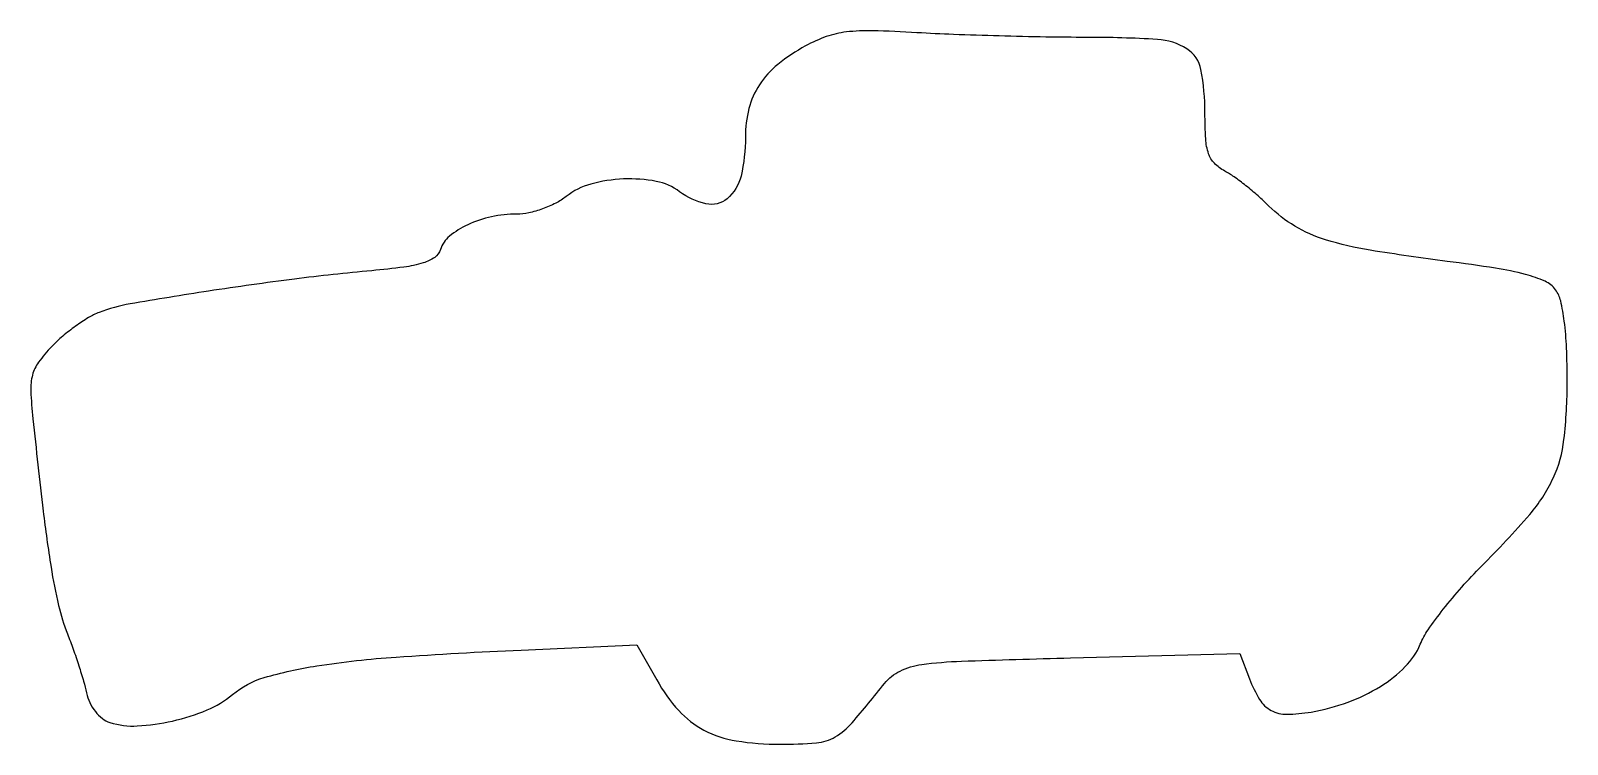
# Model space of a CAD drawing. Extents: x 0 to 174, y 0 to 81.
import ezdxf

# ---------------------------------------------------------------- set-up
doc = ezdxf.new("R2010")
doc.units = 0

msp = doc.modelspace()

# ---------------------------------------------------------------- linework, layer by layer
msp.add_lwpolyline([(87.81239, 79.037309, 0.044258), (84.680746, 76.941318, 0.077483), (82.586591, 74.637965, 0.084244), (81.402034, 71.950221, 0.061834), (81, 68.711752, -0.055905), (80.505913, 64.306615, -0.165059), (78.933693, 61.745462, -0.231176), (76.534006, 61.161523, -0.108394), (73.55887, 62.531803, 0.115842), (70.912235, 63.703905, 0.056979), (67.218405, 63.971858, 0.056428), (63.49139, 63.392714, 0.100239), (60.727129, 62, -0.048446), (59.531207, 61.233956, -0.032304), (58.036894, 60.5875, -0.032503), (56.490538, 60.144962, -0.053488), (55.139324, 60, 0.05261), (52.26375, 59.696595, 0.056413), (49.585401, 58.800237, 0.063837), (47.518152, 57.495059, 0.144188), (46.491992, 55.97477, -0.167511), (45.843326, 55.102217, -0.075726), (44.542753, 54.476499, -0.0414), (42.363654, 54.001766, -0.010216), (38.722771, 53.594781, 0.008858), (29.973546, 52.64083, 0.006411), (20.261515, 51.280695, 0.004575), (11.371953, 49.835948, 0.049457), (7.86748, 48.869469, 0.043818), (6.665683, 48.28075, 0.020192), (5.210607, 47.320203, 0.01982), (3.751919, 46.179954, 0.025931), (2.519535, 45.020391, 0.032778), (1.021855, 43.236676, 0.094396), (0.329965, 41.784694, 0.075117), (0.138558, 39.994204, 0.01576), (0.375248, 36.843049, 0.002615), (1.547522, 26.393598, 0.010576), (2.430022, 20.043919, 0.017207), (3.277539, 15.722485, 0.037484), (4.284991, 12.5, -0.0092), (4.934504, 10.772001, -0.007344), (5.572779, 8.886766, -0.007433), (6.112236, 7.123498, -0.018559), (6.438865, 5.81665, 0.059991), (6.812494, 4.717405, 0.056108), (7.442859, 3.711023, 0.059198), (8.238778, 2.9223, 0.089051), (9.101086, 2.467917, 0.090516), (12.186641, 2.074582, 0.042566), (16.182352, 2.632885, 0.042367), (20.098854, 3.881365, 0.076708), (22.966751, 5.625477, -0.104135), (26.549292, 7.545504, -0.032827), (32.511445, 8.871449, -0.021248), (41.485606, 9.869069, -0.005912), (55.615267, 10.666785), (68.730534, 11.25176), (70.959523, 7.285809, 0.05523), (73.450622, 3.813944, 0.089436), (76.31417, 1.593046, 0.081452), (79.970323, 0.3866, 0.039065), (84.910905, 0, 0.02058), (89.040327, 0.170041, 0.111656), (91.164881, 0.838201, 0.084316), (93.067541, 2.42565, 0.008985), (96.744402, 6.887312, -0.113538), (98.498876, 8.287022, -0.077872), (100.947325, 9.022626, -0.025665), (105.442274, 9.406118, -0.001895), (117.792131, 9.77676), (136.943466, 10.278896), (138.034294, 7.4098, 0.045958), (139.181811, 5.065296, 0.133032), (140.481158, 3.832149, 0.127489), (142.261398, 3.394337, 0.040645), (145, 3.651731, 0.043048), (149.19009, 4.770874, 0.052078), (152.851086, 6.544335, 0.058648), (155.672637, 8.790443, 0.096681), (157.359282, 11.317456, -0.052418), (158.250704, 12.947179, -0.014932), (159.96453, 15.272624, -0.014862), (162.068602, 17.797679, -0.015244), (164.301843, 20.171408, 0.017625), (169.743092, 26.010411, 0.070207), (172.397651, 30.109162, 0.080735), (173.625443, 34.487222, 0.027973), (173.996262, 41.05887, 0.010852), (173.915412, 44.86003, 0.021045), (173.65735, 47.886797, 0.024764), (173.250321, 50.166845, 0.101647), (172.669622, 51.437141, 0.13136), (171.4803, 52.395365, 0.04011), (169.280901, 53.165462, 0.025417), (165.864474, 53.87865, 0.006976), (160.419622, 54.651626, -0.008113), (151.711937, 55.908016, -0.035358), (146.64297, 57.09599, -0.058582), (143.172107, 58.637344, -0.062693), (140.240246, 60.9136, 0.016121), (139.020199, 62.057412, 0.012829), (137.634148, 63.213687, 0.013028), (136.293451, 64.219316, 0.031536), (135.241185, 64.870922, -0.076923), (134.078373, 65.745649, -0.111616), (133.409484, 66.836637, -0.067688), (133.084965, 68.50142, -0.014338), (133, 71.463755, 0.046971), (132.539627, 76.353509, 0.206994), (130.950691, 78.696254, 0.128051), (127.619808, 79.770169, 0.014294), (119.582196, 80, -0.004177), (115.000235, 80.038275, -0.00272), (109.710075, 80.15545, -0.002735), (104.550056, 80.326079, -0.00521), (100.403625, 80.52919, 0.008264), (95.387012, 80.744219, 0.036077), (92.420693, 80.608227, 0.055027), (90.157282, 80.083325, 0.040907)], format="xyb", close=True)

doc.saveas('drawing.dxf')
